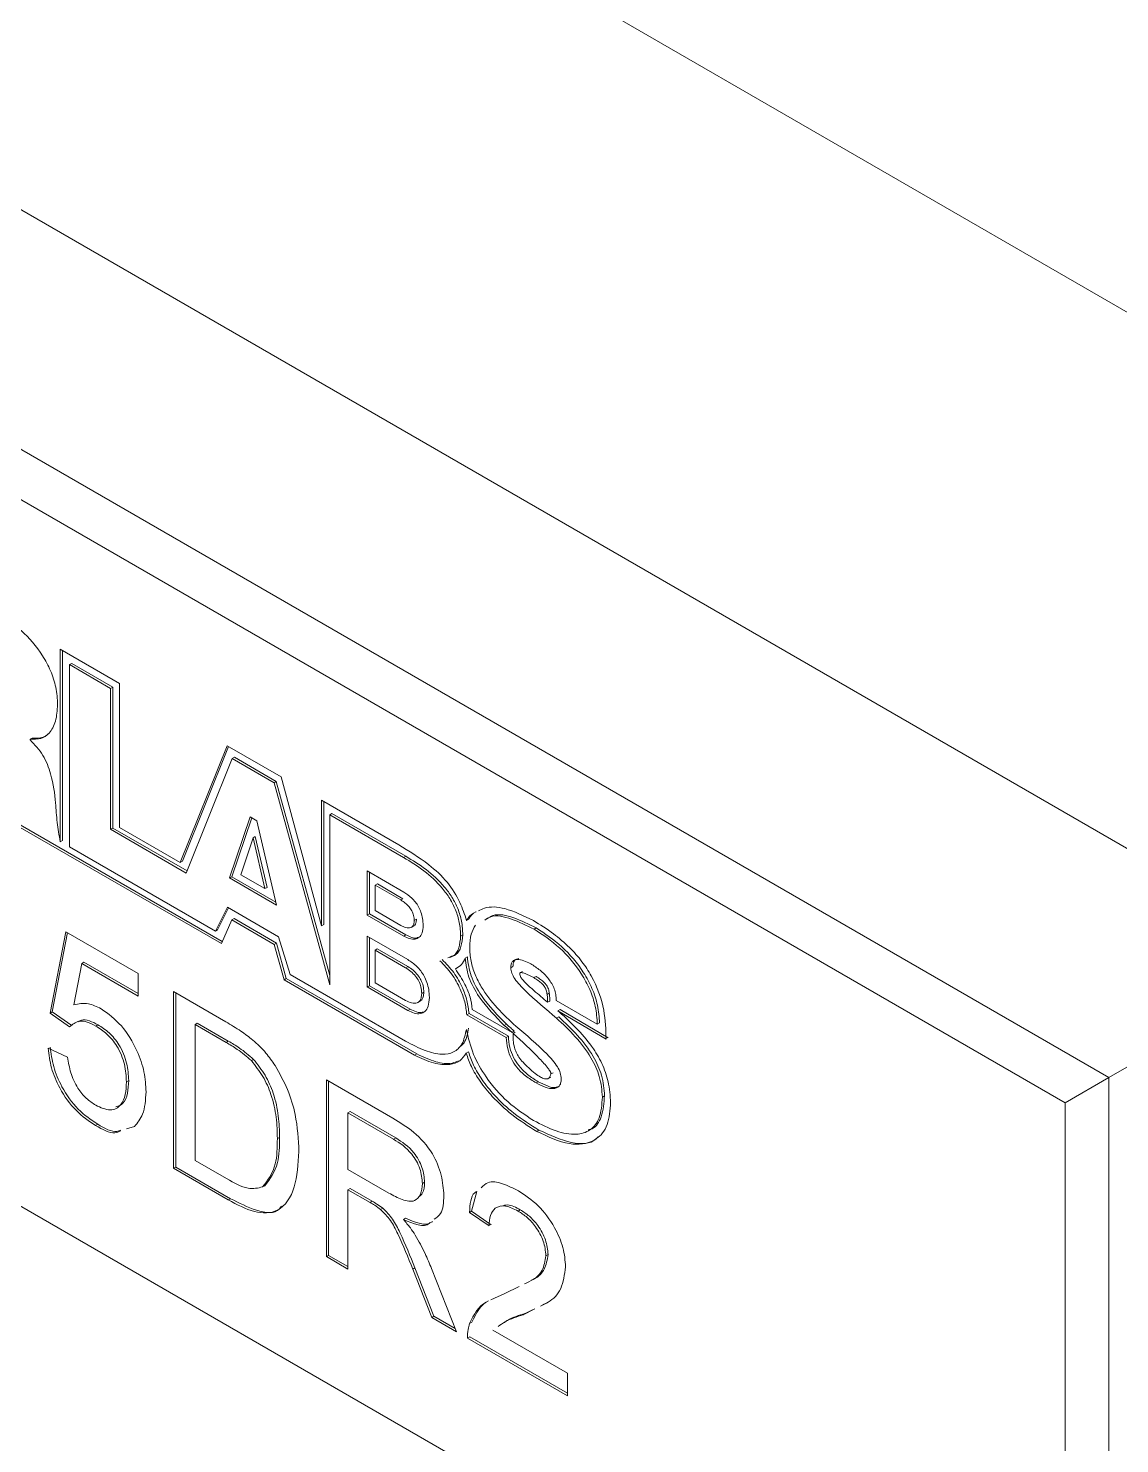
# Model space of a CAD drawing. Header units: inches. Extents: x 0.1 to 10.9, y 0 to 8.5.
# Drawn here: x 9.8833 to 10.06, y 1.7038 to 1.9328 of the extents above; entities that cross this region are included whole.
import ezdxf

# ---------------------------------------------------------------- set-up
doc = ezdxf.new("R2010")
doc.units = ezdxf.units.IN
doc.header["$MEASUREMENT"] = 0

msp = doc.modelspace()

# ---------------------------------------------------------------- linework, layer by layer
at = {"color": 7, "linetype": 'Continuous', "lineweight": 18}
for p, q in [((10.06175, 1.88658), (7.97383, 3.0919)), ((10.0918, 1.78245), (8.00388, 2.98777)), ((7.9703, 2.96838), (10.05821, 1.76306)), ((10.05114, 1.75897), (7.9703, 2.96022)), ((7.9703, 2.8459), (10.05114, 1.64466)), ((10.05821, 1.64057), (7.9703, 2.8459)), ((9.88849, 1.83236), (9.88848, 1.80123)), ((9.8981, 1.82681), (9.88849, 1.83236)), ((9.88885, 1.83215), (9.88883, 1.80144)), ((9.89034, 1.83008), (9.88998, 1.82988)), ((9.88998, 1.8004), (9.88998, 1.82988)), ((9.88998, 1.82988), (9.89664, 1.82604)), ((9.89034, 1.83008), (9.89699, 1.82624)), ((9.89699, 1.82624), (9.89664, 1.82604)), ((9.89664, 1.82604), (9.89664, 1.80323)), ((9.89699, 1.82624), (9.89699, 1.80343)), ((9.8981, 1.80354), (9.8981, 1.82681)), ((9.88396, 1.818), (9.8836, 1.8178)), ((9.8836, 1.8178), (9.8836, 1.81771)), ((9.91552, 1.81676), (9.90791, 1.79788)), ((9.91574, 1.81663), (9.90827, 1.79808)), ((9.92425, 1.81171), (9.91552, 1.81676)), ((9.90889, 1.79616), (9.91632, 1.81467)), ((9.91668, 1.81488), (9.91632, 1.81467)), ((9.91632, 1.81467), (9.92309, 1.81077)), ((9.91668, 1.81488), (9.92344, 1.81097)), ((9.93078, 1.7876), (9.92425, 1.81171)), ((9.92344, 1.81097), (9.92309, 1.81077)), ((9.92309, 1.81077), (9.9321, 1.77808)), ((9.92344, 1.81097), (9.9321, 1.77957)), ((9.94327, 1.80074), (9.93078, 1.80795)), ((9.93078, 1.80795), (9.93078, 1.7876)), ((9.93114, 1.80774), (9.93114, 1.78781)), ((9.91924, 1.80523), (9.9159, 1.79536)), ((9.91947, 1.80509), (9.91625, 1.79556)), ((9.91924, 1.80523), (9.92028, 1.80463)), ((9.92028, 1.80463), (9.9235, 1.79097)), ((9.93246, 1.80577), (9.9321, 1.80556)), ((9.9321, 1.77808), (9.9321, 1.80556)), ((9.9321, 1.80556), (9.94406, 1.79866)), ((9.93246, 1.80577), (9.94441, 1.79887)), ((9.91457, 1.78474), (9.88162, 1.80376)), ((9.91472, 1.78506), (9.88197, 1.80397)), ((9.89699, 1.80343), (9.89664, 1.80323)), ((9.89664, 1.80323), (9.90889, 1.79616)), ((9.89699, 1.80343), (9.90902, 1.79649)), ((9.90791, 1.79788), (9.8981, 1.80354)), ((9.88883, 1.80144), (9.88848, 1.80123)), ((9.9136, 1.78677), (9.88998, 1.8004)), ((9.91969, 1.80186), (9.91769, 1.79589)), ((9.92004, 1.80206), (9.91969, 1.80186)), ((9.92162, 1.79363), (9.91969, 1.80186)), ((9.92197, 1.79383), (9.92004, 1.80206)), ((9.90827, 1.79808), (9.90791, 1.79788)), ((9.94441, 1.79887), (9.94406, 1.79866)), ((9.91625, 1.79556), (9.9159, 1.79536)), ((9.92339, 1.79144), (9.91625, 1.79556)), ((9.91769, 1.79589), (9.92162, 1.79363)), ((9.93817, 1.7965), (9.9441, 1.79308)), ((9.93817, 1.78936), (9.93817, 1.7965)), ((9.93853, 1.78957), (9.93853, 1.7963)), ((9.9235, 1.79097), (9.9159, 1.79536)), ((9.92197, 1.79383), (9.92162, 1.79363)), ((9.93982, 1.79439), (9.93947, 1.79419)), ((9.93947, 1.79419), (9.93947, 1.79007)), ((9.94361, 1.7918), (9.93947, 1.79419)), ((9.94396, 1.792), (9.93982, 1.79439)), ((9.94396, 1.792), (9.94361, 1.7918)), ((9.91554, 1.79062), (9.9136, 1.78677)), ((9.91574, 1.79051), (9.91396, 1.78697)), ((9.9238, 1.78585), (9.91554, 1.79062)), ((9.91661, 1.78878), (9.91626, 1.78858)), ((9.91661, 1.78878), (9.92347, 1.78482)), ((9.93853, 1.78957), (9.93817, 1.78936)), ((9.9441, 1.78594), (9.93817, 1.78936)), ((9.94445, 1.78615), (9.93853, 1.78957)), ((9.93947, 1.79007), (9.94361, 1.78768)), ((9.94614, 1.78867), (9.94579, 1.78846)), ((9.9546, 1.7887), (9.95425, 1.7885)), ((9.88683, 1.77348), (9.88937, 1.78667)), ((9.88718, 1.77369), (9.88965, 1.78651)), ((9.88937, 1.78667), (9.90111, 1.7799)), ((9.91396, 1.78697), (9.9136, 1.78677)), ((9.91457, 1.78474), (9.91626, 1.78858)), ((9.91626, 1.78858), (9.92311, 1.78462)), ((9.93114, 1.78781), (9.93078, 1.7876)), ((9.94529, 1.78737), (9.94574, 1.78763)), ((9.96553, 1.78729), (9.96518, 1.78709)), ((9.92347, 1.78482), (9.92311, 1.78462)), ((9.92311, 1.78462), (9.92473, 1.77887)), ((9.92347, 1.78482), (9.92508, 1.77908)), ((9.9257, 1.77974), (9.9238, 1.78585)), ((9.93817, 1.78595), (9.94475, 1.78215)), ((9.93817, 1.78595), (9.93817, 1.77772)), ((9.93853, 1.78574), (9.93853, 1.77792)), ((9.94445, 1.78615), (9.9441, 1.78594)), ((9.95365, 1.78616), (9.9533, 1.78596)), ((9.93979, 1.78389), (9.93944, 1.78369)), ((9.93944, 1.78369), (9.93944, 1.77839)), ((9.94438, 1.78083), (9.93944, 1.78369)), ((9.94473, 1.78104), (9.93979, 1.78389)), ((9.95438, 1.78258), (9.95403, 1.78238)), ((10.05821, 1.76306), (10.0918, 1.78245)), ((9.89196, 1.78151), (9.8907, 1.77484)), ((9.89231, 1.78172), (9.89196, 1.78151)), ((9.90111, 1.77623), (9.89196, 1.78151)), ((9.90111, 1.77664), (9.89231, 1.78172)), ((9.90111, 1.7799), (9.90111, 1.77623)), ((9.94438, 1.76896), (9.9257, 1.77974)), ((9.94473, 1.78104), (9.94438, 1.78083)), ((9.96177, 1.78102), (9.96142, 1.78082)), ((9.96331, 1.78025), (9.96287, 1.77999)), ((9.92508, 1.77908), (9.92473, 1.77887)), ((9.92473, 1.77887), (9.94585, 1.76668)), ((9.92508, 1.77908), (9.9462, 1.76689)), ((9.93853, 1.77792), (9.93817, 1.77772)), ((9.94475, 1.77392), (9.93817, 1.77772)), ((9.94511, 1.77412), (9.93853, 1.77792)), ((9.93944, 1.77839), (9.94438, 1.77554)), ((9.9655, 1.77943), (9.96514, 1.77923)), ((9.90682, 1.77697), (9.91528, 1.77208)), ((9.90682, 1.74839), (9.90682, 1.77697)), ((9.90717, 1.74859), (9.90717, 1.77676)), ((9.94635, 1.77521), (9.94679, 1.77547)), ((9.94734, 1.77687), (9.94699, 1.77666)), ((9.96765, 1.77671), (9.9673, 1.77651)), ((9.96772, 1.77545), (9.96736, 1.77524)), ((9.97542, 1.77171), (9.96876, 1.77555)), ((9.88718, 1.77369), (9.88683, 1.77348)), ((9.89, 1.77128), (9.88683, 1.77348)), ((9.89036, 1.77149), (9.88718, 1.77369)), ((9.94511, 1.77412), (9.94475, 1.77392)), ((9.95466, 1.77344), (9.9543, 1.77323)), ((9.9543, 1.77323), (9.96067, 1.76956)), ((9.95466, 1.77344), (9.96102, 1.76976)), ((9.96161, 1.77038), (9.95517, 1.7741)), ((9.96918, 1.77287), (9.96883, 1.77267)), ((9.96941, 1.77407), (9.96905, 1.77386)), ((9.96905, 1.77386), (9.97684, 1.7693)), ((9.96941, 1.77407), (9.9772, 1.7695)), ((9.89459, 1.77161), (9.89424, 1.7714)), ((9.91066, 1.77186), (9.91031, 1.77165)), ((9.91031, 1.77165), (9.91031, 1.74967)), ((9.91533, 1.76876), (9.91031, 1.77165)), ((9.91568, 1.76896), (9.91066, 1.77186)), ((9.96071, 1.77172), (9.96036, 1.77151)), ((9.96196, 1.77059), (9.96161, 1.77038)), ((9.96214, 1.77043), (9.96178, 1.77022)), ((9.97577, 1.77191), (9.97542, 1.77171)), ((9.91568, 1.76896), (9.91533, 1.76876)), ((9.96102, 1.76976), (9.96067, 1.76956)), ((9.88651, 1.7678), (9.88968, 1.76634)), ((9.91977, 1.76601), (9.91942, 1.76581)), ((9.9462, 1.76689), (9.94585, 1.76668)), ((9.95456, 1.76724), (9.9542, 1.76703)), ((9.96826, 1.76385), (9.96791, 1.76365)), ((9.89956, 1.76257), (9.8992, 1.76237)), ((9.93157, 1.76268), (9.94231, 1.75648)), ((9.93157, 1.7341), (9.93157, 1.76268)), ((9.93192, 1.7343), (9.93192, 1.76247)), ((9.96585, 1.7624), (9.9655, 1.7622)), ((9.96743, 1.76289), (9.96787, 1.76315)), ((10.05114, 1.75897), (10.05821, 1.76306)), ((10.05821, 1.76306), (10.05821, 1.64057)), ((9.97659, 1.76012), (9.97624, 1.75991)), ((10.05114, 1.64466), (10.05114, 1.75897)), ((9.93541, 1.75757), (9.93506, 1.75737)), ((9.93506, 1.75737), (9.93506, 1.74821)), ((9.94243, 1.75311), (9.93506, 1.75737)), ((9.94279, 1.75331), (9.93541, 1.75757)), ((9.89455, 1.75551), (9.8942, 1.7553)), ((9.90048, 1.75515), (9.89922, 1.75475)), ((9.96597, 1.75456), (9.96561, 1.75436)), ((9.92399, 1.75339), (9.92363, 1.75319)), ((9.94279, 1.75331), (9.94243, 1.75311)), ((9.91031, 1.74967), (9.91541, 1.74672)), ((9.90717, 1.74859), (9.90682, 1.74839)), ((9.91568, 1.74327), (9.90682, 1.74839)), ((9.91604, 1.74347), (9.90717, 1.74859)), ((9.93506, 1.74821), (9.94169, 1.74438)), ((9.92161, 1.74557), (9.92125, 1.74537)), ((9.93541, 1.74511), (9.93506, 1.74491)), ((9.93899, 1.74305), (9.93541, 1.74511)), ((9.94747, 1.74612), (9.94711, 1.74591)), ((9.91604, 1.74347), (9.91568, 1.74327)), ((9.93863, 1.74284), (9.93506, 1.74491)), ((9.93506, 1.74491), (9.93506, 1.73208)), ((9.93899, 1.74305), (9.93863, 1.74284)), ((9.95508, 1.74145), (9.95592, 1.74464)), ((9.94071, 1.74192), (9.94035, 1.74172)), ((9.95508, 1.74145), (9.95473, 1.74125)), ((9.9579, 1.73905), (9.95473, 1.74125)), ((9.95826, 1.73925), (9.95508, 1.74145)), ((9.96295, 1.74167), (9.96259, 1.74147)), ((9.94439, 1.74029), (9.94404, 1.74009)), ((9.93192, 1.7343), (9.93157, 1.7341)), ((9.93506, 1.73208), (9.93157, 1.7341)), ((9.93506, 1.73249), (9.93192, 1.7343)), ((9.96746, 1.73444), (9.9671, 1.73424)), ((9.9459, 1.73227), (9.94555, 1.73206)), ((9.94863, 1.72425), (9.94555, 1.73206)), ((9.94898, 1.72445), (9.9459, 1.73227)), ((9.94857, 1.73217), (9.95263, 1.72194)), ((9.96045, 1.72811), (9.96279, 1.72928)), ((9.95821, 1.72709), (9.96045, 1.72811)), ((9.96532, 1.72564), (9.96341, 1.72468)), ((9.96376, 1.72489), (9.96341, 1.72468)), ((9.96495, 1.72548), (9.96376, 1.72489)), ((9.96727, 1.72664), (9.96655, 1.72628)), ((9.94898, 1.72445), (9.94863, 1.72425)), ((9.95263, 1.72194), (9.94863, 1.72425)), ((9.95242, 1.72247), (9.94898, 1.72445)), ((9.9551, 1.72347), (9.95474, 1.72326)), ((9.95849, 1.72222), (9.97059, 1.71523)), ((9.95477, 1.72111), (9.95441, 1.72091)), ((9.97059, 1.71157), (9.95441, 1.72091)), ((9.97059, 1.71198), (9.95477, 1.72111)), ((9.97059, 1.71523), (9.97059, 1.71157))]:
    msp.add_line(p, q, dxfattribs=at)
for points, knots in [([(9.87812, 1.83835), (9.87949, 1.83745), (9.88216, 1.8357), (9.88524, 1.83216), (9.88701, 1.82886), (9.88791, 1.82608), (9.88801, 1.82434), (9.88806, 1.82341)], [0, 0, 0, 0, 0.288451, 0.557374, 0.694678, 0.838281, 1, 1, 1, 1]), ([(9.88806, 1.82341), (9.888, 1.82248), (9.88787, 1.82064), (9.88685, 1.81879), (9.8854, 1.81777), (9.88421, 1.81779), (9.8836, 1.8178)], [0, 0, 0, 0, 0.282913, 0.557634, 0.773566, 1, 1, 1, 1]), ([(9.88655, 1.81869), (9.88629, 1.81848), (9.88558, 1.81792), (9.88458, 1.81797), (9.88396, 1.818)], [0, 0, 0, 0, 0.380616, 1, 1, 1, 1]), ([(9.8836, 1.81771), (9.88435, 1.81691), (9.88583, 1.81534), (9.88729, 1.81151), (9.88757, 1.80903), (9.88774, 1.8075)], [0, 0, 0, 0, 0.280107, 0.555764, 1, 1, 1, 1]), ([(9.88774, 1.8075), (9.88781, 1.80646), (9.88793, 1.80442), (9.8883, 1.80228), (9.88848, 1.80123)], [0, 0, 0, 0, 0.508019, 1, 1, 1, 1]), ([(9.95425, 1.7885), (9.95393, 1.78947), (9.95322, 1.7916), (9.95111, 1.79496), (9.94758, 1.7981), (9.9449, 1.79974), (9.94327, 1.80074)], [0, 0, 0, 0, 0.172596, 0.380101, 0.623633, 1, 1, 1, 1]), ([(9.94406, 1.79866), (9.94516, 1.798), (9.94731, 1.79671), (9.94989, 1.79435), (9.95158, 1.79206), (9.95255, 1.79015), (9.95319, 1.78803), (9.95326, 1.78668), (9.9533, 1.78596)], [0, 0, 0, 0, 0.2596133, 0.5042935, 0.6194949, 0.734392, 0.8575073, 1, 1, 1, 1]), ([(9.94441, 1.79887), (9.94552, 1.7982), (9.94766, 1.79691), (9.95024, 1.79456), (9.95193, 1.79227), (9.95291, 1.79036), (9.95355, 1.78823), (9.95361, 1.78689), (9.95365, 1.78616)], [0, 0, 0, 0, 0.2596133, 0.5042935, 0.6194949, 0.734392, 0.8575073, 1, 1, 1, 1]), ([(9.94579, 1.78846), (9.94577, 1.78873), (9.94574, 1.78924), (9.94543, 1.79003), (9.94494, 1.79074), (9.94432, 1.79135), (9.94385, 1.79165), (9.94361, 1.7918)], [0, 0, 0, 0, 0.2108655, 0.3895958, 0.5613353, 0.7736399, 1, 1, 1, 1]), ([(9.9441, 1.79308), (9.94454, 1.79279), (9.9454, 1.79222), (9.94639, 1.79097), (9.94691, 1.78978), (9.94718, 1.78873), (9.94721, 1.78805), (9.94723, 1.78768)], [0, 0, 0, 0, 0.262638, 0.514536, 0.654613, 0.812515, 1, 1, 1, 1]), ([(9.94568, 1.78762), (9.94574, 1.78765), (9.94592, 1.78775), (9.9461, 1.7881), (9.94613, 1.78847), (9.94614, 1.78867)], [0, 0, 0, 0, 0.203791, 0.577165, 1, 1, 1, 1]), ([(9.95545, 1.7897), (9.95543, 1.78969), (9.95492, 1.78946), (9.95457, 1.78897), (9.95425, 1.7885)], [0, 0, 0, 0, 0.048871, 1, 1, 1, 1]), ([(9.9558, 1.7899), (9.95578, 1.78989), (9.95527, 1.78967), (9.95493, 1.78917), (9.9546, 1.7887)], [0, 0, 0, 0, 0.048871, 1, 1, 1, 1]), ([(9.96507, 1.78846), (9.96351, 1.78923), (9.96073, 1.7906), (9.95769, 1.79081), (9.95649, 1.79019), (9.95618, 1.79003)], [0, 0, 0, 0, 0.4866557, 0.8669463, 1, 1, 1, 1]), ([(9.95719, 1.78854), (9.9575, 1.78874), (9.95864, 1.7895), (9.96156, 1.78885), (9.96396, 1.78768), (9.96518, 1.78709)], [0, 0, 0, 0, 0.157945, 0.575729, 1, 1, 1, 1]), ([(9.95754, 1.78874), (9.95786, 1.78895), (9.959, 1.78971), (9.96191, 1.78906), (9.96432, 1.78788), (9.96553, 1.78729)], [0, 0, 0, 0, 0.157945, 0.575729, 1, 1, 1, 1]), ([(9.94361, 1.78768), (9.94388, 1.78754), (9.94444, 1.78727), (9.94511, 1.78725), (9.94553, 1.78751), (9.94575, 1.78789), (9.94578, 1.78826), (9.94579, 1.78846)], [0, 0, 0, 0, 0.263178, 0.536223, 0.679634, 0.829867, 1, 1, 1, 1]), ([(9.94723, 1.78768), (9.9472, 1.78725), (9.94715, 1.78646), (9.94665, 1.78571), (9.94592, 1.78541), (9.94505, 1.78548), (9.94441, 1.78579), (9.9441, 1.78594)], [0, 0, 0, 0, 0.233634, 0.429534, 0.609083, 0.811503, 1, 1, 1, 1]), ([(9.95476, 1.78417), (9.9548, 1.7849), (9.95487, 1.78631), (9.95544, 1.78727), (9.95571, 1.78772)], [0, 0, 0, 0, 0.52346, 1, 1, 1, 1]), ([(9.97684, 1.7693), (9.9768, 1.77082), (9.97671, 1.77403), (9.97512, 1.77862), (9.9729, 1.78197), (9.97082, 1.7843), (9.96815, 1.78657), (9.96616, 1.78779), (9.96507, 1.78846)], [0, 0, 0, 0, 0.2111659, 0.446808, 0.5527807, 0.6748483, 0.821169, 1, 1, 1, 1]), ([(9.96518, 1.78709), (9.96658, 1.78616), (9.96932, 1.78435), (9.97247, 1.78067), (9.9743, 1.77728), (9.97524, 1.77443), (9.97536, 1.77265), (9.97542, 1.77171)], [0, 0, 0, 0, 0.287197, 0.558239, 0.696739, 0.840355, 1, 1, 1, 1]), ([(9.96553, 1.78729), (9.96694, 1.78636), (9.96967, 1.78455), (9.97283, 1.78088), (9.97465, 1.77748), (9.9756, 1.77464), (9.97571, 1.77285), (9.97577, 1.77191)], [0, 0, 0, 0, 0.287197, 0.558239, 0.696739, 0.840355, 1, 1, 1, 1]), ([(9.94638, 1.78572), (9.94635, 1.78571), (9.94607, 1.78558), (9.94539, 1.7857), (9.94476, 1.786), (9.94445, 1.78615)], [0, 0, 0, 0, 0.062121, 0.547763, 1, 1, 1, 1]), ([(9.9533, 1.78596), (9.95323, 1.78529), (9.95311, 1.78399), (9.95235, 1.78268), (9.95153, 1.7825), (9.9512, 1.78242)], [0, 0, 0, 0, 0.381005, 0.74839, 1, 1, 1, 1]), ([(9.95365, 1.78616), (9.95359, 1.7855), (9.95346, 1.78419), (9.95271, 1.78289), (9.95189, 1.7827), (9.95155, 1.78262)], [0, 0, 0, 0, 0.381005, 0.74839, 1, 1, 1, 1]), ([(9.96224, 1.77137), (9.96122, 1.77232), (9.95922, 1.77418), (9.95692, 1.7771), (9.95557, 1.77976), (9.95487, 1.78201), (9.9548, 1.78342), (9.95476, 1.78417)], [0, 0, 0, 0, 0.281262, 0.550865, 0.689312, 0.834742, 1, 1, 1, 1]), ([(9.94475, 1.78215), (9.94525, 1.78182), (9.94621, 1.78119), (9.9473, 1.77976), (9.94788, 1.77841), (9.94818, 1.77721), (9.94821, 1.77643), (9.94823, 1.776)], [0, 0, 0, 0, 0.258004, 0.507896, 0.648867, 0.809076, 1, 1, 1, 1]), ([(9.94993, 1.78197), (9.95059, 1.7813), (9.95188, 1.77997), (9.95322, 1.77756), (9.95404, 1.77526), (9.95422, 1.77392), (9.9543, 1.77323)], [0, 0, 0, 0, 0.285153, 0.557728, 0.774206, 1, 1, 1, 1]), ([(9.95028, 1.78218), (9.95094, 1.7815), (9.95223, 1.78018), (9.95358, 1.77776), (9.9544, 1.77547), (9.95457, 1.77412), (9.95466, 1.77344)], [0, 0, 0, 0, 0.285153, 0.557728, 0.774206, 1, 1, 1, 1]), ([(9.95244, 1.78065), (9.9528, 1.78085), (9.95348, 1.78122), (9.95385, 1.78201), (9.95403, 1.78238)], [0, 0, 0, 0, 0.531692, 1, 1, 1, 1]), ([(9.95403, 1.78238), (9.95416, 1.78137), (9.95443, 1.77929), (9.95671, 1.77519), (9.95894, 1.77295), (9.96036, 1.77151)], [0, 0, 0, 0, 0.25479, 0.522987, 1, 1, 1, 1]), ([(9.95438, 1.78258), (9.95451, 1.78157), (9.95478, 1.7795), (9.95707, 1.77539), (9.95929, 1.77315), (9.96071, 1.77172)], [0, 0, 0, 0, 0.25479, 0.522987, 1, 1, 1, 1]), ([(9.96464, 1.78147), (9.96389, 1.78184), (9.96279, 1.78238), (9.96177, 1.78202), (9.96146, 1.78145), (9.96143, 1.78103), (9.96142, 1.78082)], [0, 0, 0, 0, 0.508339, 0.744846, 0.865693, 1, 1, 1, 1]), ([(9.96271, 1.78232), (9.96247, 1.78227), (9.96209, 1.78219), (9.96182, 1.78165), (9.96179, 1.78124), (9.96177, 1.78102)], [0, 0, 0, 0, 0.4316023, 0.7008087, 1, 1, 1, 1]), ([(9.94699, 1.77666), (9.94697, 1.77701), (9.94693, 1.77764), (9.94656, 1.77865), (9.94598, 1.77954), (9.94523, 1.78029), (9.94467, 1.78065), (9.94438, 1.78083)], [0, 0, 0, 0, 0.219171, 0.402032, 0.573212, 0.780589, 1, 1, 1, 1]), ([(9.94734, 1.77687), (9.94732, 1.77721), (9.94728, 1.77785), (9.94692, 1.77885), (9.94634, 1.77974), (9.94558, 1.7805), (9.94502, 1.78085), (9.94473, 1.78104)], [0, 0, 0, 0, 0.219171, 0.402032, 0.573212, 0.780589, 1, 1, 1, 1]), ([(9.95517, 1.7741), (9.95509, 1.77476), (9.95494, 1.77606), (9.95394, 1.77837), (9.95299, 1.77982), (9.95244, 1.78065)], [0, 0, 0, 0, 0.301019, 0.598638, 1, 1, 1, 1]), ([(9.96142, 1.78082), (9.96145, 1.78053), (9.96152, 1.77995), (9.96232, 1.77855), (9.9648, 1.77604), (9.96712, 1.7741), (9.96883, 1.77267)], [0, 0, 0, 0, 0.080263, 0.164107, 0.382413, 1, 1, 1, 1]), ([(9.96286, 1.77992), (9.96286, 1.77994), (9.96286, 1.77997), (9.96289, 1.78), (9.96296, 1.78005), (9.96324, 1.78005), (9.96398, 1.77983), (9.96467, 1.77947), (9.96514, 1.77923)], [0, 0, 0, 0, 0.01741, 0.036526, 0.058712, 0.147402, 0.41052, 1, 1, 1, 1]), ([(9.96736, 1.77524), (9.96663, 1.77588), (9.96543, 1.77691), (9.96408, 1.77809), (9.96338, 1.77882), (9.96307, 1.77922), (9.96288, 1.7796), (9.96287, 1.77982), (9.96286, 1.77992)], [0, 0, 0, 0, 0.449122, 0.734077, 0.826997, 0.895061, 0.948104, 1, 1, 1, 1]), ([(9.96876, 1.77555), (9.96875, 1.77587), (9.96874, 1.77645), (9.96848, 1.7774), (9.96806, 1.77828), (9.96731, 1.77936), (9.96614, 1.78052), (9.96515, 1.78115), (9.96464, 1.78147)], [0, 0, 0, 0, 0.1374199, 0.2585951, 0.3736614, 0.490016, 0.7373958, 1, 1, 1, 1]), ([(9.96514, 1.77923), (9.96539, 1.77907), (9.96584, 1.77879), (9.96642, 1.77832), (9.96687, 1.77781), (9.96719, 1.77716), (9.96726, 1.77674), (9.9673, 1.77651)], [0, 0, 0, 0, 0.269685, 0.474987, 0.635133, 0.804361, 1, 1, 1, 1]), ([(9.9655, 1.77943), (9.96575, 1.77927), (9.96619, 1.77899), (9.96677, 1.77853), (9.96723, 1.77801), (9.96754, 1.77737), (9.96761, 1.77694), (9.96765, 1.77671)], [0, 0, 0, 0, 0.269685, 0.474987, 0.635133, 0.804361, 1, 1, 1, 1]), ([(9.8907, 1.77484), (9.89145, 1.775), (9.89279, 1.77529), (9.8944, 1.77453), (9.89511, 1.7742)], [0, 0, 0, 0, 0.559939, 1, 1, 1, 1]), ([(9.94438, 1.77554), (9.94471, 1.77538), (9.94539, 1.77506), (9.94618, 1.77507), (9.94668, 1.77542), (9.94694, 1.77593), (9.94697, 1.77641), (9.94699, 1.77666)], [0, 0, 0, 0, 0.255403, 0.523999, 0.668505, 0.822947, 1, 1, 1, 1]), ([(9.94823, 1.776), (9.9482, 1.77551), (9.94814, 1.7746), (9.94759, 1.77372), (9.94679, 1.77335), (9.94581, 1.77341), (9.9451, 1.77375), (9.94475, 1.77392)], [0, 0, 0, 0, 0.237889, 0.435826, 0.615004, 0.814865, 1, 1, 1, 1]), ([(9.94674, 1.77546), (9.94683, 1.77552), (9.94706, 1.77566), (9.94729, 1.77613), (9.94732, 1.77661), (9.94734, 1.77687)], [0, 0, 0, 0, 0.23511, 0.591469, 1, 1, 1, 1]), ([(9.9673, 1.77651), (9.96732, 1.77628), (9.96737, 1.77585), (9.96736, 1.77544), (9.96736, 1.77524)], [0, 0, 0, 0, 0.5174447, 1, 1, 1, 1]), ([(9.96765, 1.77671), (9.96767, 1.77649), (9.96772, 1.77605), (9.96772, 1.77564), (9.96772, 1.77545)], [0, 0, 0, 0, 0.5174447, 1, 1, 1, 1]), ([(9.89511, 1.7742), (9.89625, 1.77337), (9.89851, 1.77172), (9.90091, 1.76773), (9.9022, 1.76393), (9.90232, 1.76181), (9.90238, 1.76075)], [0, 0, 0, 0, 0.2791745, 0.5587432, 0.7791568, 1, 1, 1, 1]), ([(9.94725, 1.77368), (9.94721, 1.77367), (9.94691, 1.77351), (9.94615, 1.77363), (9.94545, 1.77397), (9.94511, 1.77412)], [0, 0, 0, 0, 0.065145, 0.550451, 1, 1, 1, 1]), ([(9.96883, 1.77267), (9.96985, 1.77171), (9.97185, 1.76985), (9.97434, 1.76664), (9.976, 1.76307), (9.97615, 1.76101), (9.97624, 1.75991)], [0, 0, 0, 0, 0.283784, 0.553722, 0.762442, 1, 1, 1, 1]), ([(9.96925, 1.77369), (9.96921, 1.77372), (9.96914, 1.77378), (9.96908, 1.77384), (9.96905, 1.77386)], [0, 0, 0, 0, 0.558105, 1, 1, 1, 1]), ([(9.96918, 1.77287), (9.97021, 1.77192), (9.97221, 1.77006), (9.9747, 1.76685), (9.97635, 1.76327), (9.97651, 1.76121), (9.97659, 1.76012)], [0, 0, 0, 0, 0.283784, 0.553722, 0.762442, 1, 1, 1, 1]), ([(9.97757, 1.7586), (9.97752, 1.75971), (9.97743, 1.76174), (9.97643, 1.76497), (9.9747, 1.76804), (9.97223, 1.77098), (9.97029, 1.77274), (9.96925, 1.77369)], [0, 0, 0, 0, 0.208194, 0.382385, 0.547555, 0.757629, 1, 1, 1, 1]), ([(9.89424, 1.7714), (9.89377, 1.77165), (9.89284, 1.77213), (9.89125, 1.77231), (9.89047, 1.77167), (9.89, 1.77128)], [0, 0, 0, 0, 0.2808804, 0.5611404, 1, 1, 1, 1]), ([(9.89459, 1.77161), (9.89413, 1.77184), (9.8932, 1.77231), (9.89205, 1.77253), (9.89159, 1.77221), (9.89144, 1.7721)], [0, 0, 0, 0, 0.404397, 0.807901, 1, 1, 1, 1]), ([(9.8992, 1.76237), (9.89915, 1.76329), (9.89905, 1.76514), (9.89788, 1.76805), (9.89607, 1.77022), (9.89485, 1.77101), (9.89424, 1.7714)], [0, 0, 0, 0, 0.280653, 0.559595, 0.77929, 1, 1, 1, 1]), ([(9.89956, 1.76257), (9.89951, 1.7635), (9.89941, 1.76534), (9.89823, 1.76826), (9.89642, 1.77043), (9.8952, 1.77121), (9.89459, 1.77161)], [0, 0, 0, 0, 0.280653, 0.559595, 0.77929, 1, 1, 1, 1]), ([(9.91528, 1.77208), (9.9161, 1.7716), (9.91757, 1.77075), (9.91902, 1.76963), (9.91965, 1.76914)], [0, 0, 0, 0, 0.5601586, 1, 1, 1, 1]), ([(9.95423, 1.77086), (9.95404, 1.77001), (9.9537, 1.7684), (9.95223, 1.76704), (9.95014, 1.76669), (9.94745, 1.76733), (9.94544, 1.7684), (9.94438, 1.76896)], [0, 0, 0, 0, 0.192428, 0.364898, 0.537621, 0.757448, 1, 1, 1, 1]), ([(9.95458, 1.77106), (9.95442, 1.77018), (9.95416, 1.76877), (9.95327, 1.76809), (9.95294, 1.76783)], [0, 0, 0, 0, 0.621637, 1, 1, 1, 1]), ([(9.9651, 1.75612), (9.9637, 1.75704), (9.96098, 1.75882), (9.95757, 1.76267), (9.95516, 1.76688), (9.95454, 1.76951), (9.95423, 1.77086)], [0, 0, 0, 0, 0.296066, 0.570524, 0.779216, 1, 1, 1, 1]), ([(9.96036, 1.77151), (9.96059, 1.7713), (9.96101, 1.77093), (9.96143, 1.77055), (9.96161, 1.77038)], [0, 0, 0, 0, 0.55694, 1, 1, 1, 1]), ([(9.96071, 1.77172), (9.96094, 1.77151), (9.96136, 1.77113), (9.96178, 1.77075), (9.96196, 1.77059)], [0, 0, 0, 0, 0.55694, 1, 1, 1, 1]), ([(9.96958, 1.76285), (9.96955, 1.76317), (9.96949, 1.76381), (9.96872, 1.76532), (9.96626, 1.768), (9.96394, 1.76994), (9.96224, 1.77137)], [0, 0, 0, 0, 0.089597, 0.178615, 0.397079, 1, 1, 1, 1]), ([(9.89455, 1.75551), (9.89347, 1.75624), (9.89131, 1.75769), (9.88878, 1.76125), (9.88727, 1.76487), (9.887, 1.76696), (9.88686, 1.76801)], [0, 0, 0, 0, 0.28005, 0.559264, 0.779421, 1, 1, 1, 1]), ([(9.91942, 1.76581), (9.91866, 1.76645), (9.91732, 1.76761), (9.91594, 1.7684), (9.91533, 1.76876)], [0, 0, 0, 0, 0.559255, 1, 1, 1, 1]), ([(9.91977, 1.76601), (9.91902, 1.76666), (9.91767, 1.76781), (9.91629, 1.76861), (9.91568, 1.76896)], [0, 0, 0, 0, 0.559255, 1, 1, 1, 1]), ([(9.91965, 1.76914), (9.92039, 1.76848), (9.9217, 1.76729), (9.92278, 1.76571), (9.92325, 1.76502)], [0, 0, 0, 0, 0.559847, 1, 1, 1, 1]), ([(9.96067, 1.76956), (9.96072, 1.76895), (9.96081, 1.76785), (9.96143, 1.76613), (9.96244, 1.76457), (9.96385, 1.76322), (9.96492, 1.76256), (9.9655, 1.7622)], [0, 0, 0, 0, 0.210708, 0.385024, 0.548448, 0.756707, 1, 1, 1, 1]), ([(9.96102, 1.76976), (9.96107, 1.76916), (9.96116, 1.76805), (9.96178, 1.76633), (9.9628, 1.76477), (9.96421, 1.76342), (9.96528, 1.76276), (9.96585, 1.7624)], [0, 0, 0, 0, 0.210708, 0.385024, 0.548448, 0.756707, 1, 1, 1, 1]), ([(9.96178, 1.77022), (9.96323, 1.76889), (9.96517, 1.76711), (9.96717, 1.76497), (9.96775, 1.76415), (9.96788, 1.76387), (9.96792, 1.76374), (9.96791, 1.76368), (9.96791, 1.76365)], [0, 0, 0, 0, 0.664568, 0.889211, 0.957686, 0.973941, 0.987622, 1, 1, 1, 1]), ([(9.96431, 1.76463), (9.964, 1.76492), (9.96345, 1.76544), (9.96275, 1.7663), (9.96228, 1.76713), (9.96178, 1.7685), (9.96178, 1.76948), (9.96178, 1.77022)], [0, 0, 0, 0, 0.198373, 0.356661, 0.48918, 0.610042, 1, 1, 1, 1]), ([(9.8942, 1.7553), (9.89312, 1.75603), (9.89096, 1.75749), (9.88842, 1.76105), (9.88692, 1.76466), (9.88665, 1.76676), (9.88651, 1.7678)], [0, 0, 0, 0, 0.28005, 0.559264, 0.779421, 1, 1, 1, 1]), ([(9.88968, 1.76634), (9.88982, 1.76552), (9.89008, 1.76388), (9.89114, 1.76146), (9.89267, 1.75961), (9.8937, 1.75893), (9.89422, 1.75859)], [0, 0, 0, 0, 0.280714, 0.559926, 0.779622, 1, 1, 1, 1]), ([(9.92363, 1.75319), (9.92361, 1.75432), (9.92355, 1.75659), (9.9228, 1.76005), (9.92139, 1.76332), (9.92007, 1.76498), (9.91942, 1.76581)], [0, 0, 0, 0, 0.2807507, 0.5606947, 0.7808088, 1, 1, 1, 1]), ([(9.92399, 1.75339), (9.92396, 1.75453), (9.9239, 1.7568), (9.92316, 1.76025), (9.92175, 1.76352), (9.92043, 1.76518), (9.91977, 1.76601)], [0, 0, 0, 0, 0.2807507, 0.5606947, 0.7808088, 1, 1, 1, 1]), ([(9.94585, 1.76668), (9.94688, 1.76619), (9.94888, 1.76524), (9.95137, 1.76505), (9.95324, 1.76559), (9.95389, 1.76657), (9.9542, 1.76703)], [0, 0, 0, 0, 0.3104248, 0.6000687, 0.8080124, 1, 1, 1, 1]), ([(9.9462, 1.76689), (9.94723, 1.76641), (9.94921, 1.76548), (9.95154, 1.76518), (9.9526, 1.76563), (9.95293, 1.76577)], [0, 0, 0, 0, 0.424168, 0.819941, 1, 1, 1, 1]), ([(9.9542, 1.76703), (9.95445, 1.76631), (9.955, 1.76474), (9.95649, 1.76231), (9.95868, 1.75961), (9.9618, 1.75675), (9.96426, 1.75521), (9.96561, 1.75436)], [0, 0, 0, 0, 0.126617, 0.273245, 0.446193, 0.693435, 1, 1, 1, 1]), ([(9.95456, 1.76724), (9.95481, 1.76651), (9.95535, 1.76494), (9.95684, 1.76251), (9.95903, 1.75981), (9.96215, 1.75695), (9.96461, 1.75541), (9.96597, 1.75456)], [0, 0, 0, 0, 0.126617, 0.273245, 0.446193, 0.693435, 1, 1, 1, 1]), ([(9.92325, 1.76502), (9.92398, 1.76373), (9.92544, 1.76115), (9.92685, 1.75626), (9.92702, 1.75306), (9.92712, 1.75111)], [0, 0, 0, 0, 0.279769, 0.559929, 1, 1, 1, 1]), ([(9.96791, 1.76365), (9.96786, 1.7635), (9.96778, 1.76323), (9.96757, 1.76295), (9.96726, 1.76281), (9.96681, 1.76286), (9.96616, 1.76316), (9.96529, 1.76377), (9.96466, 1.76432), (9.96431, 1.76463)], [0, 0, 0, 0, 0.105866, 0.200197, 0.290612, 0.387171, 0.541966, 0.742417, 1, 1, 1, 1]), ([(9.89422, 1.75859), (9.89503, 1.75822), (9.89666, 1.75747), (9.89833, 1.75845), (9.8991, 1.76024), (9.89917, 1.76166), (9.8992, 1.76237)], [0, 0, 0, 0, 0.279515, 0.558288, 0.778902, 1, 1, 1, 1]), ([(9.89749, 1.75833), (9.89791, 1.75847), (9.89883, 1.75878), (9.89944, 1.76047), (9.89952, 1.76187), (9.89956, 1.76257)], [0, 0, 0, 0, 0.295148, 0.647189, 1, 1, 1, 1]), ([(9.9655, 1.7622), (9.966, 1.76194), (9.96696, 1.76144), (9.96828, 1.76117), (9.96915, 1.76146), (9.96953, 1.76213), (9.96956, 1.7626), (9.96958, 1.76285)], [0, 0, 0, 0, 0.277056, 0.534545, 0.763848, 0.877102, 1, 1, 1, 1]), ([(9.96585, 1.7624), (9.96634, 1.76216), (9.96729, 1.76168), (9.96839, 1.76133), (9.96882, 1.76154), (9.9689, 1.76158)], [0, 0, 0, 0, 0.4644271, 0.8960528, 1, 1, 1, 1]), ([(9.90238, 1.76075), (9.90229, 1.75944), (9.90213, 1.75711), (9.90099, 1.75575), (9.90048, 1.75515)], [0, 0, 0, 0, 0.559726, 1, 1, 1, 1]), ([(9.97624, 1.75991), (9.97615, 1.7587), (9.97598, 1.75644), (9.97435, 1.75438), (9.97188, 1.75369), (9.9687, 1.75426), (9.96633, 1.75549), (9.9651, 1.75612)], [0, 0, 0, 0, 0.202997, 0.380347, 0.554846, 0.771411, 1, 1, 1, 1]), ([(9.97659, 1.76012), (9.97649, 1.75893), (9.9763, 1.7567), (9.97514, 1.7549), (9.97415, 1.75465), (9.97393, 1.7546)], [0, 0, 0, 0, 0.471301, 0.883056, 1, 1, 1, 1]), ([(9.96561, 1.75436), (9.96741, 1.75351), (9.9708, 1.7519), (9.97476, 1.75246), (9.97715, 1.75481), (9.97743, 1.75733), (9.97757, 1.7586)], [0, 0, 0, 0, 0.314908, 0.592703, 0.795763, 1, 1, 1, 1]), ([(9.89828, 1.75445), (9.89797, 1.75431), (9.89685, 1.75382), (9.89531, 1.75468), (9.8942, 1.7553)], [0, 0, 0, 0, 0.277817, 1, 1, 1, 1]), ([(9.89825, 1.75453), (9.89806, 1.75446), (9.89706, 1.75406), (9.89568, 1.75486), (9.89455, 1.75551)], [0, 0, 0, 0, 0.188158, 1, 1, 1, 1]), ([(9.94231, 1.75648), (9.94345, 1.75581), (9.94571, 1.75447), (9.94876, 1.75115), (9.95033, 1.74723), (9.95051, 1.74507), (9.9506, 1.74398)], [0, 0, 0, 0, 0.281682, 0.559226, 0.779406, 1, 1, 1, 1]), ([(9.96597, 1.75456), (9.96773, 1.75376), (9.97105, 1.75224), (9.97448, 1.75225), (9.97547, 1.75339), (9.97557, 1.75351)], [0, 0, 0, 0, 0.502698, 0.946153, 1, 1, 1, 1]), ([(9.92125, 1.74537), (9.92208, 1.74648), (9.92357, 1.74846), (9.92361, 1.75174), (9.92363, 1.75319)], [0, 0, 0, 0, 0.557459, 1, 1, 1, 1]), ([(9.92161, 1.74557), (9.92244, 1.74668), (9.92392, 1.74867), (9.92397, 1.75194), (9.92399, 1.75339)], [0, 0, 0, 0, 0.557459, 1, 1, 1, 1]), ([(9.94711, 1.74591), (9.94704, 1.7467), (9.94689, 1.74828), (9.94517, 1.75134), (9.94347, 1.75243), (9.94243, 1.75311)], [0, 0, 0, 0, 0.280425, 0.559989, 1, 1, 1, 1]), ([(9.94747, 1.74612), (9.94739, 1.74691), (9.94724, 1.74849), (9.94552, 1.75154), (9.94382, 1.75264), (9.94279, 1.75331)], [0, 0, 0, 0, 0.280425, 0.559989, 1, 1, 1, 1]), ([(9.92712, 1.75111), (9.927, 1.74909), (9.92675, 1.74508), (9.92423, 1.74116), (9.91996, 1.741), (9.91711, 1.74251), (9.91568, 1.74327)], [0, 0, 0, 0, 0.280837, 0.559956, 0.779064, 1, 1, 1, 1]), ([(9.91541, 1.74672), (9.91661, 1.74603), (9.91875, 1.74481), (9.92049, 1.7452), (9.92125, 1.74537)], [0, 0, 0, 0, 0.5618176, 1, 1, 1, 1]), ([(9.94169, 1.74438), (9.94241, 1.74398), (9.94384, 1.74318), (9.94582, 1.74284), (9.94692, 1.74406), (9.94705, 1.74529), (9.94711, 1.74591)], [0, 0, 0, 0, 0.281533, 0.560337, 0.779927, 1, 1, 1, 1]), ([(9.94658, 1.7438), (9.94679, 1.74397), (9.94736, 1.74445), (9.94743, 1.74547), (9.94747, 1.74612)], [0, 0, 0, 0, 0.364055, 1, 1, 1, 1]), ([(9.95663, 1.74523), (9.95696, 1.74556), (9.95781, 1.7464), (9.96009, 1.74602), (9.9618, 1.74516), (9.96266, 1.74473)], [0, 0, 0, 0, 0.242557, 0.620735, 1, 1, 1, 1]), ([(9.92428, 1.74224), (9.92418, 1.74209), (9.9234, 1.7409), (9.9202, 1.74137), (9.91743, 1.74277), (9.91604, 1.74347)], [0, 0, 0, 0, 0.06761, 0.531868, 1, 1, 1, 1]), ([(9.94035, 1.74172), (9.94003, 1.74195), (9.93946, 1.74237), (9.93888, 1.7427), (9.93863, 1.74284)], [0, 0, 0, 0, 0.559853, 1, 1, 1, 1]), ([(9.94071, 1.74192), (9.94039, 1.74216), (9.93981, 1.74257), (9.93924, 1.7429), (9.93899, 1.74305)], [0, 0, 0, 0, 0.559853, 1, 1, 1, 1]), ([(9.9506, 1.74398), (9.95054, 1.74287), (9.95043, 1.7411), (9.94938, 1.7404), (9.94899, 1.74014)], [0, 0, 0, 0, 0.630786, 1, 1, 1, 1]), ([(9.95473, 1.74125), (9.95482, 1.74254), (9.95491, 1.744), (9.95575, 1.74458), (9.95584, 1.74464)], [0, 0, 0, 0, 0.887245, 1, 1, 1, 1]), ([(9.96266, 1.74473), (9.96374, 1.74402), (9.9659, 1.7426), (9.96847, 1.73913), (9.97004, 1.73551), (9.9702, 1.73346), (9.97028, 1.73244)], [0, 0, 0, 0, 0.280492, 0.559664, 0.779767, 1, 1, 1, 1]), ([(9.94555, 1.73206), (9.94479, 1.73396), (9.94372, 1.73661), (9.94201, 1.74003), (9.9409, 1.74116), (9.94035, 1.74172)], [0, 0, 0, 0, 0.560827, 0.78071, 1, 1, 1, 1]), ([(9.9459, 1.73227), (9.94514, 1.73417), (9.94408, 1.73681), (9.94236, 1.74023), (9.94126, 1.74136), (9.94071, 1.74192)], [0, 0, 0, 0, 0.560827, 0.78071, 1, 1, 1, 1]), ([(9.96259, 1.74147), (9.96191, 1.74181), (9.96054, 1.74248), (9.95889, 1.74215), (9.95802, 1.74084), (9.95794, 1.73965), (9.9579, 1.73905)], [0, 0, 0, 0, 0.280431, 0.55946, 0.779357, 1, 1, 1, 1]), ([(9.96295, 1.74167), (9.96224, 1.74205), (9.9611, 1.74266), (9.96022, 1.74235), (9.95988, 1.74224)], [0, 0, 0, 0, 0.6136631, 1, 1, 1, 1]), ([(9.9671, 1.73424), (9.96702, 1.73502), (9.96685, 1.73658), (9.96557, 1.73885), (9.96408, 1.74051), (9.96309, 1.74115), (9.96259, 1.74147)], [0, 0, 0, 0, 0.279069, 0.55859, 0.779053, 1, 1, 1, 1]), ([(9.96746, 1.73444), (9.96737, 1.73522), (9.9672, 1.73678), (9.96593, 1.73906), (9.96444, 1.74071), (9.96344, 1.74135), (9.96295, 1.74167)], [0, 0, 0, 0, 0.279069, 0.55859, 0.779053, 1, 1, 1, 1]), ([(9.94404, 1.74009), (9.94442, 1.73965), (9.94511, 1.73886), (9.9457, 1.73796), (9.94596, 1.73757)], [0, 0, 0, 0, 0.56014, 1, 1, 1, 1]), ([(9.94838, 1.7396), (9.94834, 1.73956), (9.94738, 1.73867), (9.94567, 1.73939), (9.94404, 1.74009)], [0, 0, 0, 0, 0.04367, 1, 1, 1, 1]), ([(9.94874, 1.7398), (9.94869, 1.73976), (9.94773, 1.73887), (9.94603, 1.7396), (9.94439, 1.74029)], [0, 0, 0, 0, 0.04367, 1, 1, 1, 1]), ([(9.94596, 1.73757), (9.94652, 1.73658), (9.9475, 1.73482), (9.94825, 1.73298), (9.94857, 1.73217)], [0, 0, 0, 0, 0.559794, 1, 1, 1, 1]), ([(9.96366, 1.72971), (9.96413, 1.72992), (9.96521, 1.7304), (9.96666, 1.73167), (9.96696, 1.73339), (9.9671, 1.73424)], [0, 0, 0, 0, 0.277381, 0.639876, 1, 1, 1, 1]), ([(9.96473, 1.73027), (9.96496, 1.73038), (9.96579, 1.73076), (9.96701, 1.73189), (9.96731, 1.73359), (9.96746, 1.73444)], [0, 0, 0, 0, 0.15525, 0.579011, 1, 1, 1, 1]), ([(9.97028, 1.73244), (9.97011, 1.73118), (9.96976, 1.72865), (9.96795, 1.72687), (9.96663, 1.72628), (9.9662, 1.72608)], [0, 0, 0, 0, 0.399238, 0.800366, 1, 1, 1, 1]), ([(9.9551, 1.72347), (9.95581, 1.72491), (9.95653, 1.72636), (9.95782, 1.72695), (9.95783, 1.72696)], [0, 0, 0, 0, 0.989159, 1, 1, 1, 1]), ([(9.95474, 1.72326), (9.95546, 1.7247), (9.95618, 1.72616), (9.95746, 1.72674), (9.95748, 1.72675)], [0, 0, 0, 0, 0.989159, 1, 1, 1, 1]), ([(9.96341, 1.72468), (9.96241, 1.72437), (9.96096, 1.72392), (9.95973, 1.72306), (9.95936, 1.72279)], [0, 0, 0, 0, 0.690829, 1, 1, 1, 1]), ([(9.96376, 1.72489), (9.96275, 1.72459), (9.96155, 1.72424), (9.96054, 1.72355), (9.96038, 1.72344)], [0, 0, 0, 0, 0.841665, 1, 1, 1, 1]), ([(9.95441, 1.72091), (9.95442, 1.72139), (9.95444, 1.72225), (9.95465, 1.72295), (9.95474, 1.72326)], [0, 0, 0, 0, 0.559966, 1, 1, 1, 1])]:
    msp.add_open_spline(points, degree=3, knots=knots, dxfattribs=at)

doc.saveas('drawing.dxf')
